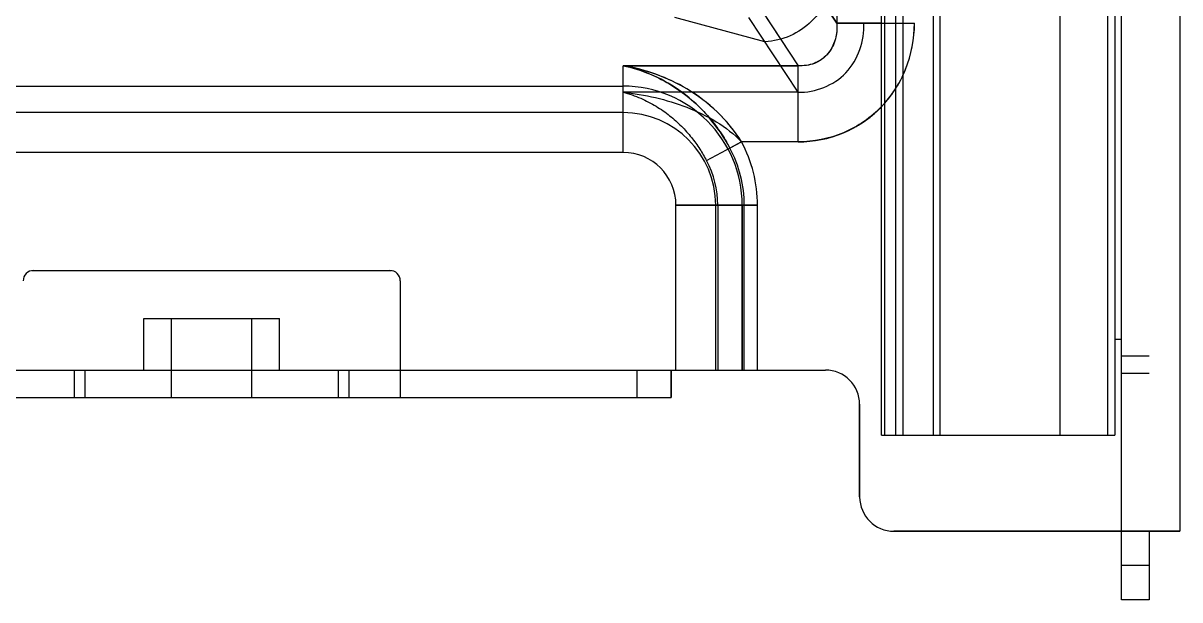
# Model space of a CAD drawing. Header units: inches. Extents: x 67335 to 69337, y -6743 to -3973.
# Drawn here: x 69010.04 to 69043.78, y -5479.46 to -5462.65 of the extents above; entities that cross this region are included whole.
import ezdxf

# ---------------------------------------------------------------- set-up
doc = ezdxf.new("R2010")
doc.units = ezdxf.units.IN
doc.header["$LTSCALE"] = 2.574606
doc.header["$MEASUREMENT"] = 0
doc.layers.get('0').update_dxf_attribs({"linetype": 'CONTINUOUS'})
doc.layers.add('02___PRT_ALL_AXES', color=7, linetype='CONTINUOUS')

msp = doc.modelspace()

# ---------------------------------------------------------------- linework, layer by layer
at = {"color": 7, "linetype": 'Continuous'}
for p, q in [((69041.676, -5474.66), (69041.676, -4653.14)), ((69040.276, -4654.04), (69040.276, -5474.66)), ((69036.576, -4656.04), (69036.576, -5474.66)), ((69036.776, -4656.04), (69036.776, -5474.66)), ((69041.876, -4656.04), (69041.876, -5474.66)), ((69035.488, -5474.66), (69035.488, -4661.072)), ((69035.7, -4660.949), (69035.7, -5474.66)), ((69035.164, -4661.259), (69035.164, -5474.66)), ((69033.77, -4665.54), (69033.77, -5462.65)), ((69032.854, -5461.255), (69033.77, -5462.65)), ((69031.672, -5462.417), (69032.641, -5463.889)), ((69035.076, -5462.65), (69033.77, -5462.65)), ((69032.641, -5463.889), (69027.536, -5463.889)), ((69027.536, -5466.416), (69027.536, -5463.889)), ((69032.64, -5466.111), (69032.64, -5463.889)), ((69030.993, -5466.111), (69030.653, -5466.293)), ((69032.64, -5466.111), (69030.993, -5466.111)), ((69029.079, -5467.96), (69031.457, -5467.96)), ((69029.079, -5472.76), (69029.079, -5467.96)), ((69031.011, -5472.76), (69031.011, -5467.96)), ((69031.07, -5472.76), (69031.07, -5467.96)), ((69031.457, -5472.76), (69031.457, -5467.96)), ((69041.883, -5471.86), (69042.079, -5471.86)), ((69028.936, -5472.76), (69028.936, -5473.56)), ((69034.436, -5476.46), (69034.436, -5473.76)), ((69035.076, -5474.66), (69041.876, -5474.66)), ((69035.436, -5477.46), (69043.776, -5477.46)), ((69042.076, -5479.46), (69042.076, -5477.46)), ((69042.876, -5477.46), (69042.876, -5479.46)), ((69042.876, -5478.46), (69042.076, -5478.46)), ((69042.876, -5479.46), (69042.076, -5479.46))]:
    msp.add_line(p, q, dxfattribs=at)
at = {"color": 5, "linetype": 'Continuous'}
msp.add_line((69035.076, -5474.66), (69035.076, -4661.31), dxfattribs=at)
at = {"linetype": 'Continuous'}
for p, q in [((69033.77, -5462.65), (69032.374, -5460.529)), ((69033.77, -5462.65), (69032.374, -5460.529)), ((69031.208, -5461.713), (69032.64, -5463.889)), ((69031.208, -5461.713), (69032.64, -5463.889)), ((69031.672, -5463.19), (69029.043, -5462.486)), ((69031.672, -5463.19), (69029.043, -5462.486)), ((69032.64, -5464.662), (69031.208, -5462.486)), ((69032.64, -5464.662), (69031.208, -5462.486)), ((69033.77, -5462.65), (69036.035, -5462.65)), ((69033.77, -5462.65), (69036.035, -5462.65)), ((69027.536, -5463.889), (69032.64, -5463.889)), ((69027.536, -5466.416), (69027.536, -5463.889)), ((69027.536, -5463.889), (69032.64, -5463.889)), ((69027.536, -5466.416), (69027.536, -5463.889)), ((69032.64, -5466.111), (69032.64, -5463.889)), ((69032.64, -5466.111), (69032.64, -5463.889)), ((67613.536, -5464.484), (69027.536, -5464.484)), ((69032.64, -5464.662), (69027.536, -5464.662)), ((69032.64, -5464.662), (69027.536, -5464.662)), ((69027.536, -5465.257), (67613.536, -5465.257)), ((69029.971, -5466.657), (69030.993, -5466.111)), ((69029.971, -5466.657), (69030.993, -5466.111)), ((69032.64, -5466.111), (69030.993, -5466.111)), ((69032.64, -5466.111), (69030.993, -5466.111)), ((69027.536, -5466.416), (67613.536, -5466.416)), ((69031.457, -5467.96), (69029.079, -5467.96)), ((69029.079, -5472.76), (69029.079, -5467.96)), ((69031.457, -5467.96), (69029.079, -5467.96)), ((69029.079, -5472.76), (69029.079, -5467.96)), ((69030.238, -5472.76), (69030.238, -5467.96)), ((69030.238, -5472.76), (69030.238, -5467.96)), ((69030.298, -5467.96), (69030.298, -5472.76)), ((69030.298, -5467.96), (69030.298, -5472.76)), ((69031.011, -5467.96), (69031.011, -5472.76)), ((69031.011, -5467.96), (69031.011, -5472.76)), ((69031.07, -5472.76), (69031.07, -5467.96)), ((69031.07, -5472.76), (69031.07, -5467.96)), ((69031.457, -5472.76), (69031.457, -5467.96)), ((69031.457, -5472.76), (69031.457, -5467.96)), ((69010.295, -5469.86), (69020.777, -5469.86)), ((69021.036, -5470.16), (69021.036, -5473.56)), ((69013.561, -5471.26), (69017.511, -5471.26)), ((69013.561, -5472.76), (69013.561, -5471.26)), ((69014.361, -5473.56), (69014.361, -5471.26)), ((69016.711, -5473.56), (69016.711, -5471.26)), ((69017.511, -5472.76), (69017.511, -5471.26)), ((69042.876, -5472.36), (69042.076, -5472.36)), ((69042.876, -5472.36), (69042.076, -5472.36)), ((67607.636, -5472.76), (69033.436, -5472.76)), ((69011.536, -5473.56), (69011.536, -5472.76)), ((69011.836, -5472.76), (69011.836, -5473.56)), ((69019.236, -5473.56), (69019.236, -5472.76)), ((69019.536, -5472.76), (69019.536, -5473.56)), ((69027.936, -5472.76), (69027.936, -5473.56)), ((69028.936, -5473.56), (69028.936, -5472.76)), ((69028.936, -5473.56), (69028.936, -5472.76)), ((69042.876, -5472.86), (69042.076, -5472.86)), ((69042.876, -5472.86), (69042.076, -5472.86)), ((67612.136, -5473.56), (69028.936, -5473.56)), ((69034.436, -5473.76), (69034.436, -5476.46)), ((69034.436, -5473.76), (69034.436, -5476.46)), ((69043.776, -5477.46), (69035.436, -5477.46)), ((69042.876, -5478.46), (69042.076, -5478.46)), ((69042.876, -5478.46), (69042.076, -5478.46)), ((69042.876, -5479.46), (69042.076, -5479.46)), ((69042.876, -5479.46), (69042.076, -5479.46))]:
    msp.add_line(p, q, dxfattribs=at)
at = {"color": 7, "linetype": 'Continuous'}
for centre, radius, start, end in [((69027.536, -5467.96), 3.475, 0, 90), ((69027.536, -5467.96), 3.921, 0, 28.1375), ((69027.536, -5467.96), 1.543, 0, 90), ((69027.536, -5467.96), 3.534, 0, 28.1376), ((69033.436, -5473.76), 1, 0, 90), ((69035.436, -5476.46), 1, 180, 270)]:
    msp.add_arc(centre, radius, start, end, dxfattribs=at)
at = {"linetype": 'Continuous'}
for centre, radius, start, end in [((69027.536, -5467.96), 3.475, 0, 90), ((69027.536, -5467.96), 3.475, 0, 90), ((69027.536, -5467.96), 2.702, 0, 90), ((69027.536, -5467.96), 2.702, 0, 90), ((69027.536, -5467.96), 3.921, 0, 28.1376), ((69027.536, -5467.96), 3.921, 0, 28.1376), ((69027.536, -5467.96), 1.543, 0, 90), ((69027.536, -5467.96), 1.543, 0, 90), ((69027.536, -5467.96), 3.534, 0, 28.1377), ((69027.536, -5467.96), 3.534, 0, 28.1377), ((69027.536, -5467.96), 2.762, 0, 28.1376), ((69027.536, -5467.96), 2.762, 0, 28.1376), ((69010.336, -5470.16), 0.3, 90, 180), ((69020.736, -5470.16), 0.3, 0, 90), ((69033.436, -5473.76), 1, 0, 90), ((69033.436, -5473.76), 1, 0, 90), ((69035.436, -5476.46), 1, 180, 270), ((69035.436, -5476.46), 1, 180, 270)]:
    msp.add_arc(centre, radius, start, end, dxfattribs=at)
for points, knots in [([(69033.642, -5461.258), (69033.63, -5461.504), (69033.509, -5462.002), (69033.066, -5462.628), (69032.427, -5463.061), (69031.923, -5463.179), (69031.672, -5463.19)], [0, 0, 0, 0, 0.246382, 0.496914, 0.74925, 1, 1, 1, 1]), ([(69033.642, -5461.258), (69033.63, -5461.504), (69033.509, -5462.002), (69033.066, -5462.628), (69032.427, -5463.061), (69031.923, -5463.179), (69031.672, -5463.19)], [0, 0, 0, 0, 0.246382, 0.496914, 0.74925, 1, 1, 1, 1]), ([(69032.64, -5466.111), (69033.088, -5466.111), (69033.985, -5465.934), (69035.113, -5465.169), (69035.863, -5464.019), (69036.035, -5463.108), (69036.035, -5462.65)], [0, 0, 0, 0, 0.250558, 0.496088, 0.74357, 1, 1, 1, 1]), ([(69032.64, -5466.111), (69033.091, -5466.111), (69033.991, -5465.933), (69035.118, -5465.163), (69035.864, -5464.015), (69036.035, -5463.106), (69036.035, -5462.65)], [0, 0, 0, 0, 0.251948, 0.49759, 0.744444, 1, 1, 1, 1]), ([(69032.64, -5464.662), (69033.142, -5464.677), (69034.229, -5464.256), (69034.573, -5463.162), (69034.558, -5462.65)], [0, 0, 0, 0, 0.495123, 1, 1, 1, 1]), ([(69033.77, -5462.65), (69033.793, -5462.968), (69033.66, -5463.496), (69033.117, -5463.857), (69032.797, -5463.901), (69032.64, -5463.889)], [0, 0, 0, 0, 0.506578, 0.749815, 1, 1, 1, 1]), ([(69032.64, -5466.111), (69033.088, -5466.111), (69033.985, -5465.934), (69035.113, -5465.169), (69035.863, -5464.019), (69036.035, -5463.108), (69036.035, -5462.65)], [0, 0, 0, 0, 0.250558, 0.496088, 0.74357, 1, 1, 1, 1]), ([(69032.64, -5466.111), (69033.091, -5466.111), (69033.991, -5465.933), (69035.118, -5465.163), (69035.864, -5464.015), (69036.035, -5463.106), (69036.035, -5462.65)], [0, 0, 0, 0, 0.251948, 0.49759, 0.744444, 1, 1, 1, 1]), ([(69032.64, -5464.662), (69033.142, -5464.677), (69034.229, -5464.256), (69034.573, -5463.162), (69034.558, -5462.65)], [0, 0, 0, 0, 0.495123, 1, 1, 1, 1]), ([(69033.77, -5462.65), (69033.793, -5462.968), (69033.66, -5463.496), (69033.117, -5463.857), (69032.797, -5463.901), (69032.64, -5463.889)], [0, 0, 0, 0, 0.506578, 0.749815, 1, 1, 1, 1]), ([(69027.536, -5463.889), (69027.8, -5463.946), (69028.299, -5464.103), (69028.97, -5464.45), (69029.533, -5464.865), (69029.996, -5465.323), (69030.366, -5465.799), (69030.566, -5466.13), (69030.653, -5466.293)], [0, 0, 0, 0, 0.199761, 0.384017, 0.555249, 0.715211, 0.863606, 1, 1, 1, 1]), ([(69030.993, -5466.111), (69030.599, -5465.483), (69029.539, -5464.474), (69028.186, -5463.999), (69027.536, -5463.889)], [0, 0, 0, 0, 0.529108, 1, 1, 1, 1]), ([(69027.536, -5463.889), (69027.8, -5463.946), (69028.299, -5464.103), (69028.97, -5464.45), (69029.533, -5464.865), (69029.996, -5465.323), (69030.366, -5465.799), (69030.566, -5466.13), (69030.653, -5466.293)], [0, 0, 0, 0, 0.199761, 0.384017, 0.555249, 0.715211, 0.863606, 1, 1, 1, 1]), ([(69030.993, -5466.111), (69030.599, -5465.483), (69029.539, -5464.474), (69028.186, -5463.999), (69027.536, -5463.889)], [0, 0, 0, 0, 0.529108, 1, 1, 1, 1]), ([(69027.536, -5464.662), (69028.169, -5464.731), (69029.415, -5465.005), (69030.557, -5465.657), (69030.993, -5466.111)], [0, 0, 0, 0, 0.502869, 1, 1, 1, 1]), ([(69027.536, -5464.662), (69027.711, -5464.709), (69028.044, -5464.824), (69028.498, -5465.06), (69028.895, -5465.336), (69029.238, -5465.643), (69029.53, -5465.972), (69029.773, -5466.31), (69029.91, -5466.542), (69029.971, -5466.657)], [0, 0, 0, 0, 0.167946, 0.324768, 0.472924, 0.614708, 0.750594, 0.879435, 1, 1, 1, 1]), ([(69027.536, -5464.662), (69028.169, -5464.731), (69029.415, -5465.005), (69030.557, -5465.657), (69030.993, -5466.111)], [0, 0, 0, 0, 0.502869, 1, 1, 1, 1]), ([(69027.536, -5464.662), (69027.711, -5464.709), (69028.044, -5464.824), (69028.498, -5465.06), (69028.895, -5465.336), (69029.238, -5465.643), (69029.53, -5465.972), (69029.773, -5466.31), (69029.91, -5466.542), (69029.971, -5466.657)], [0, 0, 0, 0, 0.167946, 0.324768, 0.472924, 0.614708, 0.750594, 0.879435, 1, 1, 1, 1])]:
    msp.add_open_spline(points, degree=3, knots=knots, dxfattribs=at)
at = {"color": 7, "linetype": 'Continuous'}
for points, knots in [([(69033.77, -5462.65), (69033.781, -5462.803), (69033.757, -5463.122), (69033.542, -5463.564), (69033.134, -5463.86), (69032.8, -5463.901), (69032.64, -5463.889)], [0, 0, 0, 0, 0.241962, 0.492268, 0.748264, 1, 1, 1, 1]), ([(69030.993, -5466.111), (69030.792, -5465.79), (69030.319, -5465.212), (69029.192, -5464.358), (69028.195, -5464), (69027.536, -5463.889)], [0, 0, 0, 0, 0.269115, 0.524353, 1, 1, 1, 1]), ([(69030.653, -5466.293), (69030.314, -5465.659), (69029.413, -5464.59), (69028.147, -5464.021), (69027.536, -5463.889)], [0, 0, 0, 0, 0.534989, 1, 1, 1, 1]), ([(69035.082, -5465.073), (69034.77, -5465.399), (69034.005, -5465.931), (69033.092, -5466.111), (69032.64, -5466.111)], [0, 0, 0, 0, 0.499938, 1, 1, 1, 1])]:
    msp.add_open_spline(points, degree=3, knots=knots, dxfattribs=at)
at = {"layer": '02___PRT_ALL_AXES', "color": 7, "linetype": 'Continuous'}
msp.add_line((69042.076, -5477.46), (69042.076, -4652.64), dxfattribs=at)
at = {"layer": '02___PRT_ALL_AXES', "color": 2, "linetype": 'Continuous'}
msp.add_line((69043.776, -4652.885), (69043.776, -5477.46), dxfattribs=at)

doc.saveas('drawing.dxf')
